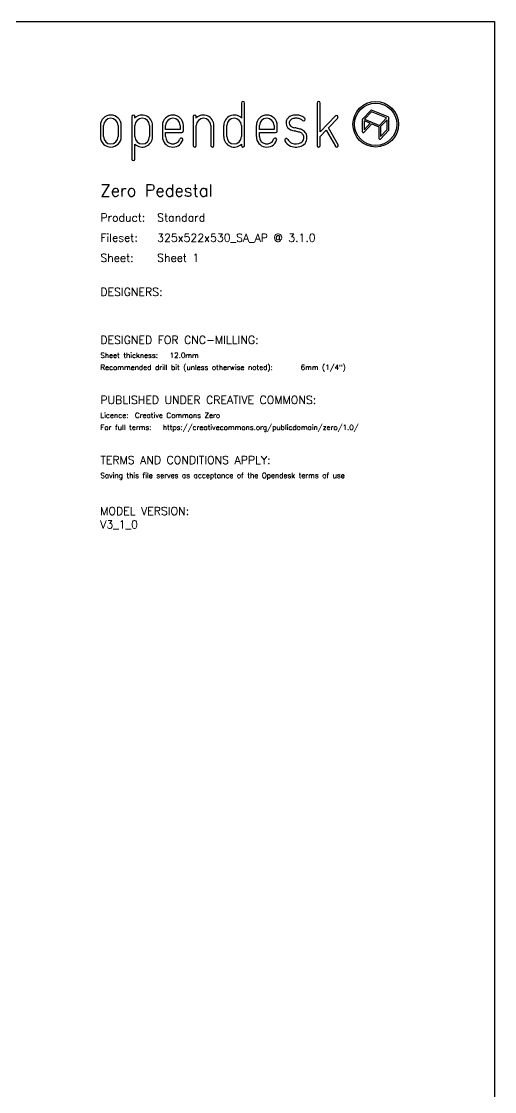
# Model space of a CAD drawing. Header units: millimetres. Extents: x -300 to 5880, y -300 to 4158.
# Drawn here: x 4698 to 5880, y 1485 to 4158 of the extents above; entities that cross this region are included whole.
import ezdxf

# ---------------------------------------------------------------- set-up
doc = ezdxf.new("R2010")
doc.units = ezdxf.units.MM
doc.layers.add('00-NOPRINT_TEXT', color=7, linetype='Continuous', lineweight=25)
doc.styles.add('OD-SIMPLEX-13_86', font='simplex.shx')
doc.styles.add('OD-SIMPLEX-20_82', font='simplex.shx')
doc.styles.add('OD-SIMPLEX-20_88', font='simplex.shx')
doc.styles.add('OD-SIMPLEX-30_83', font='simplex.shx')

# ---------------------------------------------------------------- blocks, each defined once
blk = doc.blocks.new('Borders Opendesk_7')
at = {"layer": '00-NOPRINT_TEXT'}
for p, q in [((0, 4158), (5880, 4158)), ((5880, 4158), (5880, 0)), ((5247.4, 3954), (5247.4, 3916.7)), ((5255.3, 3848), (5255.3, 3954)), ((5436.4, 3954), (5436.4, 3848)), ((5444.4, 3881.9), (5444.4, 3954)), ((5570.5, 3935.8), (5550.1, 3914)), ((5572.6, 3931.9), (5555.2, 3913.4)), ((5610, 3916.9), (5572.6, 3931.9)), ((5614.4, 3919.6), (5572.8, 3936.3)), ((4973.4, 3920.1), (4973.4, 3814.1)), ((4981.3, 3916.7), (4981.3, 3920.1)), ((5126.6, 3920.1), (5126.6, 3848)), ((5134.5, 3916.7), (5134.5, 3920.1)), ((5482.1, 3922), (5444.4, 3881.9)), ((5464.8, 3892.1), (5487.9, 3916.6)), ((5549.5, 3912.6), (5549.5, 3882.2)), ((5553.7, 3909.6), (5553.7, 3887.4)), ((5568.8, 3903.5), (5553.7, 3909.6)), ((5553.7, 3887.4), (5568.8, 3903.5)), ((5555.2, 3913.4), (5592.6, 3898.3)), ((5592.6, 3898.3), (5610, 3916.9)), ((5611.5, 3912.4), (5595.2, 3895.1)), ((5611.5, 3888.1), (5611.5, 3912.4)), ((5615.7, 3887.3), (5615.7, 3917.6)), ((4895, 3898), (4895, 3870.1)), ((4902.9, 3870.1), (4902.9, 3898)), ((4939.3, 3898), (4939.3, 3870.1)), ((4947.3, 3870.1), (4947.3, 3898)), ((4981.3, 3870.1), (4981.3, 3898)), ((5017.7, 3898), (5017.7, 3870.1)), ((5025.6, 3870.1), (5025.6, 3898)), ((5050, 3898), (5050, 3870.1)), ((5058, 3888.1), (5058, 3898)), ((5094.4, 3888.1), (5058, 3888.1)), ((5058, 3870.1), (5058, 3880.1)), ((5058, 3880.1), (5098.3, 3880.1)), ((5094.4, 3898), (5094.4, 3888.1)), ((5102.3, 3884.1), (5102.3, 3898)), ((5134.5, 3848), (5134.5, 3898)), ((5170.9, 3898), (5170.9, 3848)), ((5178.9, 3848), (5178.9, 3898)), ((5203, 3898), (5203, 3870.1)), ((5211, 3870.1), (5211, 3898)), ((5247.4, 3898), (5247.4, 3870.1)), ((5284.6, 3898), (5284.6, 3870.1)), ((5292.6, 3888.1), (5292.6, 3898)), ((5329, 3888.1), (5292.6, 3888.1)), ((5292.6, 3870.1), (5292.6, 3880.1)), ((5292.6, 3880.1), (5332.9, 3880.1)), ((5329, 3898), (5329, 3888.1)), ((5336.9, 3884.1), (5336.9, 3898)), ((5444.4, 3870.4), (5459.1, 3886)), ((5459.1, 3886), (5482.1, 3846)), ((5489, 3850), (5464.8, 3892.1)), ((5553.1, 3880.8), (5572.9, 3901.9)), ((5572.9, 3901.9), (5591.1, 3894.5)), ((5591.1, 3894.5), (5591.1, 3865.5)), ((5594.7, 3864.1), (5615.1, 3885.8)), ((5595.2, 3895.1), (5595.2, 3870.7)), ((5595.2, 3870.7), (5611.5, 3888.1)), ((4981.3, 3814.1), (4981.3, 3851.4)), ((5247.4, 3851.4), (5247.4, 3848)), ((5444.4, 3848), (5444.4, 3870.4))]:
    blk.add_line(p, q, dxfattribs=at)
for radius in [57, 52.9]:
    blk.add_circle((5582.9, 3901), radius, dxfattribs=at)
for centre, radius, start, end in [((5251.3, 3954), 3.97, 0, 180), ((5440.4, 3954), 3.97, 0, 180), ((5572, 3934.4), 2.06, 68.0714, 136.7696), ((4921.1, 3898), 26.1, 0, 180), ((4921.1, 3898), 18.2, 0, 180), ((4977.3, 3920.1), 3.97, 0, 180), ((4999.5, 3898), 26.1, 0, 134.1316), ((4999.5, 3898), 18.2, 0, 180), ((5076.2, 3898), 26.1, 0, 180), ((5076.2, 3898), 18.2, 0, 180), ((5130.6, 3920.1), 3.97, 0, 180), ((5152.7, 3898), 26.1, 0, 134.1316), ((5152.7, 3898), 18.2, 0, 180), ((5229.2, 3898), 26.1, 45.8684, 180), ((5229.2, 3898), 18.2, 0, 180), ((5310.8, 3898), 26.1, 0, 180), ((5310.8, 3898), 18.2, 0, 180), ((5377.2, 3904.5), 18.3, 167.0964, 235.8453), ((5375.9, 3904.8), 16.9, 150.5139, 167.0489), ((5377.5, 3903.4), 19, 138.9882, 149.267), ((5377.5, 3903.4), 19, 127.9168, 138.9882), ((5380.5, 3899.5), 24, 111.7012, 127.9168), ((5377.2, 3904.5), 10.3, 167.9603, 235.8613), ((5375.9, 3904.8), 8.99, 151.0519, 168.0238), ((5377.5, 3903.4), 11.1, 138.9882, 148.8091), ((5377.5, 3903.4), 11.1, 127.9168, 138.9882), ((5380.5, 3899.5), 16, 111.7012, 127.9168), ((5383.5, 3891.9), 32.1, 90, 111.7012), ((5383.5, 3891.9), 24.2, 90, 111.7012), ((5383.5, 3878.8), 45.3, 80.7104, 90), ((5383.5, 3878.8), 37.3, 80.7104, 90), ((5385.9, 3893.2), 22.7, 71.5035, 80.7104), ((5385.9, 3893.2), 30.7, 71.5035, 80.7104), ((5387.1, 3896.7), 19, 61.0356, 71.5035), ((5387.1, 3896.7), 26.9, 61.0356, 71.5035), ((5387.1, 3896.7), 19, 46.7983, 61.0356), ((5387.1, 3896.7), 26.9, 46.7983, 61.0356), ((5402.8, 3913.5), 3.97, 226.7983, 46.7983), ((5485, 3919.3), 3.97, 316.7135, 136.7135), ((5551.6, 3912.6), 2.06, 136.7696, 180), ((5613.6, 3917.6), 2.06, 0, 68.0714), ((5098.3, 3884.1), 3.97, 270, 0), ((5332.9, 3884.1), 3.97, 270, 0), ((5382, 3911.6), 26.9, 235.8511, 248.0912), ((5382, 3911.6), 18.9, 235.8511, 248.0912), ((5388.7, 3928.4), 44.9, 248.0912, 257.5385), ((5388.7, 3928.4), 37, 248.0912, 257.5385), ((5300, 3526.6), 366.5, 76.1947, 77.5385), ((5300, 3526.6), 374.5, 76.1947, 77.5385), ((5372.7, 3822.5), 61.9, 69.1442, 76.1947), ((5372.7, 3822.5), 69.8, 69.1442, 76.1947), ((5389.5, 3866.6), 14.6, 38.9291, 69.1442), ((5389.5, 3866.6), 22.5, 38.9291, 69.1442), ((5393.9, 3870.2), 16.9, 17.5834, 38.9291), ((5551.6, 3882.2), 2.06, 180, 316.7696), ((5613.6, 3887.3), 2.06, 316.7696, 0), ((4921.1, 3870.1), 26.1, 180, 0), ((4921.1, 3870.1), 18.2, 180, 0), ((4999.5, 3870.1), 18.2, 180, 0), ((4999.5, 3870.1), 26.1, 225.8684, 0), ((5076.2, 3870.1), 26.1, 180, 340.0258), ((5076.2, 3870.1), 18.2, 180, 340.0258), ((5097, 3862.6), 3.97, 340.0258, 160.0258), ((5229.2, 3870.1), 26.1, 180, 314.1316), ((5229.2, 3870.1), 18.2, 180, 0), ((5310.8, 3870.1), 26.1, 180, 340.0258), ((5310.8, 3870.1), 18.2, 180, 340.0258), ((5331.6, 3862.6), 3.97, 340.0258, 160.0258), ((5359.7, 3861.7), 3.97, 24.786, 204.786), ((5380.2, 3871.2), 26.6, 204.786, 247.9544), ((5380.2, 3871.2), 18.7, 204.786, 247.9544), ((5383.5, 3879.3), 27.4, 247.9544, 298.2026), ((5390.6, 3866.1), 12.5, 298.2026, 343.8033), ((5390.6, 3866.1), 20.4, 298.2026, 343.8033), ((5393.9, 3870.2), 8.99, 17.5834, 38.9291), ((5385.6, 3867.6), 17.6, 343.8033, 17.5834), ((5385.6, 3867.6), 25.5, 343.8033, 17.5834), ((5485.5, 3848), 3.97, 209.8417, 29.8417), ((5593.2, 3865.5), 2.06, 180, 316.7696), ((5130.6, 3848), 3.97, 180, 0), ((5174.9, 3848), 3.97, 180, 0), ((5251.3, 3848), 3.97, 180, 0), ((5383.5, 3879.3), 35.4, 247.9544, 298.2026), ((5440.4, 3848), 3.97, 180, 0), ((4977.3, 3814.1), 3.97, 180, 0)]:
    blk.add_arc(centre, radius, start, end, dxfattribs=at)
for s, height, style, p in [('Zero Pedestal', 30, 'OD-SIMPLEX-30_83', (4895, 3720.9)), ('Product:', 20, 'OD-SIMPLEX-20_82', (4895, 3657.9)), ('Standard', 20, 'OD-SIMPLEX-20_82', (5036.9, 3657.9)), ('Fileset:', 20, 'OD-SIMPLEX-20_82', (4895, 3607.7)), ('325x522x530_SA_AP @ 3.1.0', 20, 'OD-SIMPLEX-20_82', (5036.9, 3607.6)), ('Sheet:', 20, 'OD-SIMPLEX-20_82', (4895, 3557.4)), ('Sheet 1', 20, 'OD-SIMPLEX-20_82', (5036.9, 3557.5)), ('DESIGNERS:', 20, 'OD-SIMPLEX-20_82', (4895, 3472.4)), ('DESIGNED FOR CNC-MILLING:', 20, 'OD-SIMPLEX-20_82', (4895, 3352.4)), ('Sheet thickness:', 13, 'OD-SIMPLEX-13_86', (4895, 3317.4)), ('12.0mm', 13, 'OD-SIMPLEX-13_86', (5068.3, 3317.4)), ('Recommended drill bit (unless otherwise noted):', 13, 'OD-SIMPLEX-13_86', (4895, 3287.4)), ('6mm (1/4")', 13, 'OD-SIMPLEX-13_86', (5395.5, 3287.4)), ('PUBLISHED UNDER CREATIVE COMMONS:', 20, 'OD-SIMPLEX-20_82', (4895, 3202.4)), ('Licence:', 13, 'OD-SIMPLEX-13_86', (4895, 3167.4)), ('Creative Commons Zero', 13, 'OD-SIMPLEX-13_86', (4981.5, 3167.4)), ('For full terms:', 13, 'OD-SIMPLEX-13_86', (4895, 3137.4)), ('https://creativecommons.org/publicdomain/zero/1.0/', 13, 'OD-SIMPLEX-13_86', (5051.1, 3137.4)), ('TERMS AND CONDITIONS APPLY:', 20, 'OD-SIMPLEX-20_82', (4895, 3052.3)), ('Saving this file serves as acceptance of the Opendesk terms of use ', 13, 'OD-SIMPLEX-13_86', (4895, 3017.3))]:
    blk.add_text(s, height=height, dxfattribs=dict(at, style=style)).set_placement(p)

msp = doc.modelspace()

# ---------------------------------------------------------------- block references
msp.add_blockref('Borders Opendesk_7', (0, 0))

# ---------------------------------------------------------------- texts
at = {"insert": (4894.6, 2944.9), "char_height": 20, "width": 292.308, "attachment_point": 1, "style": 'OD-SIMPLEX-20_88'}
msp.add_mtext('MODEL VERSION:\\PV3_1_0', dxfattribs=at)

doc.saveas('drawing.dxf')
